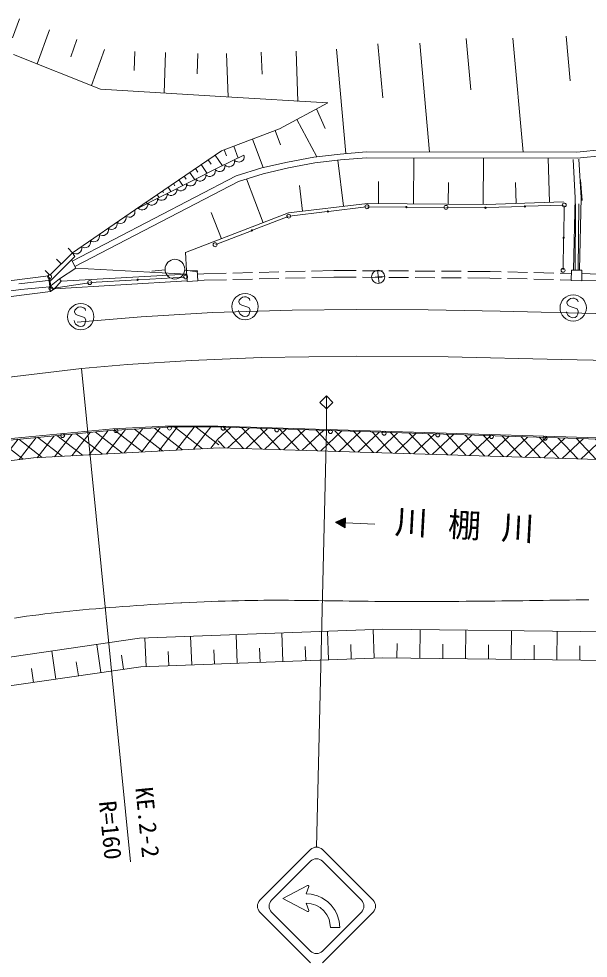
# Model space of a CAD drawing. Units: millimetres, scale not verified. Extents: x 40000 to 680000, y 20000 to 380000.
# Drawn here: x 218319 to 261635, y 265474 to 336917 of the extents above; entities that cross this region are included whole.
import ezdxf
from ezdxf.enums import TextEntityAlignment as Align

# ---------------------------------------------------------------- set-up
doc = ezdxf.new("R2010")
doc.units = ezdxf.units.MM
doc.header["$LTSCALE"] = 1000
doc.linetypes.add('CHAIN', pattern=[18.5, 12, -1.5, 3.5, -1.5])
for name, color, linetype, lineweight in [('M-BGD', 7, 'Continuous', 13), ('M-BMK', 2, 'CHAIN', 13), ('M-STR-HTXT', 7, 'Continuous', 13), ('M-STR-STRC', 7, 'Continuous', 13)]:
    doc.layers.add(name, color=color, linetype=linetype, lineweight=lineweight)
doc.styles.add('標準ベクトル', font='')
doc.styles.add('ＭＳ ゴシック', font='')
doc.styles.get('標準ベクトル').set_extended_font_data('標準ベクトル')
doc.styles.get('ＭＳ ゴシック').set_extended_font_data('MS Gothic')

msp = doc.modelspace()

# ---------------------------------------------------------------- hatches: boundary and pattern name
at = {"layer": 'M-BGD'}
h = msp.add_hatch(dxfattribs=at)
h.set_pattern_fill('USER', color=256, style=0, pattern_type=2)
h.set_pattern_definition([(52.188, (214874, 303820), (-790.03, 613.07), []), (142.188, (214874, 303820), (-613.07, -790.03), [])])
h.paths.add_polyline_path([(213791, 304399), (217364, 304849), (225281, 305615), (229642, 305846), (233278, 305877), (233585, 304288), (219435, 303524), (213960, 302854)])
h = msp.add_hatch(dxfattribs=at)
h.set_pattern_fill('USER', color=256, style=0, pattern_type=2)
h.set_pattern_definition([(43.1843, (234826, 304852), (-684.347, 729.156), []), (133.1843, (234826, 304852), (-729.156, -684.347), [])])
h.paths.add_polyline_path([(233278, 305877), (269258, 304736), (293244, 303954), (325228, 303023), (333213, 302657), (333392, 300961), (329099, 301293), (272080, 303088), (241834, 304040), (233585, 304288)])

# ---------------------------------------------------------------- linework, layer by layer
for p, q in [((218365, 336917), (217846, 335481)), ((220662, 336087), (219721, 333482)), ((222746, 335334), (222275, 334031)), ((252345, 335428), (252697, 331506)), ((255900, 335438), (256679, 326769)), ((259962, 335594), (260268, 332186)), ((224830, 334581), (223841, 331843)), ((227145, 334437), (227096, 332982)), ((229473, 334357), (229367, 331270)), ((236766, 334368), (236828, 332716)), ((239408, 334466), (239551, 330621)), ((242478, 334598), (243191, 326662)), ((245633, 335019), (246002, 330905)), ((248822, 335058), (249565, 326780)), ((224544, 331563), (217928, 334195)), ((231943, 334273), (231890, 332729)), ((234124, 334269), (234247, 330967)), ((234102, 330982), (224544, 331563)), ((241839, 330531), (234102, 330982)), ((238149, 328542), (241839, 330531)), ((240978, 330067), (241628, 328575)), ((239476, 329258), (241002, 326427)), ((233727, 326868), (238149, 328542)), ((237826, 328420), (238236, 327336)), ((234673, 327226), (235012, 326329)), ((236092, 327763), (236912, 325596)), ((227194, 322411), (233727, 326868)), ((233267, 326554), (233820, 325745)), ((235437, 326538), (233569, 325622)), ((233940, 326948), (234113, 326490)), ((240764, 326400), (242763, 326628)), ((242763, 326628), (244755, 326787)), ((244755, 326787), (260771, 326763)), ((260771, 326763), (262781, 326972)), ((260794, 326312), (262847, 326527)), ((232202, 325828), (232656, 325162)), ((232735, 326191), (232962, 325858)), ((236802, 325570), (238757, 326022)), ((238757, 326022), (240764, 326400)), ((238840, 325580), (240831, 325955)), ((240831, 325955), (242799, 326179)), ((243010, 322657), (242590, 326162)), ((242799, 326179), (244773, 326337)), ((244773, 326337), (260794, 326312)), ((248353, 322848), (248381, 326331)), ((253636, 322805), (253664, 326323)), ((258695, 322967), (258582, 326316)), ((260637, 323289), (260483, 326212)), ((261087, 323297), (260932, 326236)), ((227194, 322411), (233569, 325622)), ((231324, 325229), (231699, 324680)), ((231763, 325528), (231951, 325254)), ((234863, 324973), (236802, 325570)), ((235035, 324555), (236919, 325136)), ((236919, 325136), (238840, 325580)), ((222378, 318479), (234863, 324973)), ((222586, 318079), (235035, 324555)), ((230085, 324383), (230197, 324219)), ((230498, 324665), (230798, 324226)), ((230911, 324947), (231061, 324727)), ((236910, 321412), (235629, 324738)), ((245675, 322869), (245689, 324543)), ((250994, 322826), (251008, 324477)), ((256165, 322881), (256112, 324462)), ((261176, 323110), (261058, 324659)), ((229259, 323820), (229334, 323710)), ((229672, 324102), (229897, 323772)), ((239898, 322283), (239665, 324228)), ((228020, 322975), (228095, 322865)), ((228433, 323256), (228470, 323201)), ((228846, 323538), (228996, 323319)), ((253865, 322803), (259752, 323002)), ((260527, 317832), (260637, 323289)), ((260977, 317823), (261087, 323297)), ((222415, 319121), (227194, 322411)), ((238846, 322157), (244838, 322876)), ((241780, 322260), (238907, 321913)), ((244752, 322620), (241879, 322272)), ((244838, 322876), (253865, 322803)), ((247757, 322602), (244852, 322626)), ((250763, 322577), (247857, 322601)), ((253768, 322552), (250863, 322576)), ((256764, 322651), (253868, 322553)), ((259760, 322752), (256864, 322655)), ((259768, 320320), (259809, 322704)), ((260660, 322842), (260630, 317790)), ((260880, 317789), (260910, 322840)), ((231005, 319137), (238846, 322157)), ((233731, 320187), (232965, 322174)), ((238811, 321889), (236103, 320839)), ((236010, 320803), (233302, 319754)), ((259725, 317836), (259766, 320220)), ((222415, 319121), (222066, 319479)), ((222415, 319121), (220674, 317424)), ((220775, 317040), (222575, 318827)), ((222575, 318827), (222415, 319121)), ((231006, 319173), (231081, 317737)), ((221545, 318273), (221196, 318631)), ((221405, 317131), (222651, 317946)), ((222651, 317946), (222352, 318538)), ((231101, 317487), (222651, 317946)), ((217600, 317000), (220576, 317366)), ((220674, 317424), (220325, 317782)), ((220576, 317366), (220723, 316167)), ((220751, 316438), (220670, 317245)), ((221545, 316958), (231101, 317487)), ((230956, 317279), (227410, 317071)), ((229444, 317825), (228448, 317732)), ((230938, 317797), (231930, 317665)), ((231880, 317779), (231081, 317737)), ((231122, 316938), (231081, 317737)), ((231880, 317779), (231937, 316980)), ((231900, 317494), (232407, 317530)), ((232407, 317530), (234096, 317572)), ((234596, 317584), (236095, 317622)), ((236595, 317634), (238095, 317671)), ((238595, 317684), (240094, 317721)), ((238608, 317184), (240107, 317221)), ((240594, 317733), (242283, 317775)), ((240607, 317233), (242285, 317275)), ((242283, 317775), (243976, 317764)), ((242285, 317275), (243971, 317264)), ((244471, 317261), (245971, 317251)), ((244476, 317761), (245976, 317751)), ((246157, 317352), (245165, 317232)), ((245601, 317788), (245721, 316796)), ((246471, 317247), (247971, 317238)), ((246476, 317747), (247976, 317738)), ((248471, 317234), (249971, 317224)), ((248476, 317734), (249976, 317724)), ((250471, 317221), (251971, 317211)), ((250476, 317721), (251976, 317711)), ((252471, 317208), (254156, 317197)), ((252476, 317708), (254168, 317697)), ((254168, 317697), (255010, 317677)), ((255510, 317665), (257009, 317629)), ((257509, 317617), (259009, 317580)), ((259508, 317568), (260350, 317548)), ((260351, 317792), (260347, 317003)), ((261158, 317787), (260351, 317792)), ((261153, 316998), (261158, 317787)), ((262424, 317504), (261157, 317539)), ((218319, 316770), (220775, 317040)), ((220661, 316542), (221405, 317131)), ((223666, 316847), (220805, 316396)), ((231140, 316993), (221038, 316386)), ((221545, 316958), (221038, 316386)), ((221405, 317131), (221545, 316958)), ((227310, 317065), (223765, 316858)), ((231937, 316980), (231122, 316938)), ((231936, 316996), (232431, 317030)), ((232431, 317030), (234109, 317072)), ((234609, 317085), (236108, 317122)), ((236608, 317134), (238108, 317171)), ((255002, 317177), (254156, 317197)), ((257002, 317129), (255502, 317165)), ((259001, 317080), (257502, 317117)), ((260347, 317048), (259501, 317068)), ((260347, 317003), (261153, 316998)), ((262415, 317004), (261153, 317039)), ((220723, 316167), (217748, 315801)), ((221038, 316386), (220723, 316167)), ((233090, 314582), (227639, 314240)), ((239127, 314753), (233090, 314582)), ((243999, 314799), (239127, 314753)), ((249466, 314776), (243999, 314799)), ((254937, 314686), (249466, 314776)), ((265871, 314429), (254937, 314686)), ((227639, 314240), (222757, 313845)), ((225281, 305615), (229673, 305848)), ((225463, 305731), (229454, 305944)), ((229454, 305944), (233457, 305942)), ((229673, 305848), (233278, 305877)), ((233278, 305877), (269258, 304736)), ((233457, 305942), (269428, 304821)), ((217364, 304849), (225281, 305615)), ((217477, 304982), (225463, 305731)), ((233585, 304288), (219435, 303524)), ((233585, 304288), (241834, 304040)), ((241834, 304040), (329099, 301293)), ((219435, 303524), (213960, 302854)), ((242416, 298624), (243183, 298964)), ((242467, 298647), (243166, 298615)), ((242569, 298692), (243169, 298664)), ((242672, 298738), (243171, 298714)), ((242774, 298783), (243173, 298764)), ((242876, 298828), (243176, 298814)), ((242978, 298874), (243178, 298864)), ((243080, 298919), (243180, 298914)), ((243183, 298964), (243148, 298215)), ((243148, 298215), (242416, 298624)), ((242465, 298597), (243164, 298565)), ((242562, 298543), (243162, 298515)), ((242660, 298488), (243159, 298465)), ((242757, 298433), (243157, 298415)), ((242855, 298379), (243155, 298365)), ((242953, 298324), (243152, 298315)), ((243050, 298270), (243150, 298265)), ((245413, 298485), (243165, 298589)), ((225708, 292180), (226229, 292220)), ((226229, 292220), (226756, 292258)), ((226756, 292258), (227289, 292295)), ((227289, 292295), (227829, 292331)), ((227829, 292331), (228375, 292367)), ((228375, 292367), (228929, 292401)), ((228929, 292401), (229489, 292434)), ((229489, 292434), (230058, 292467)), ((230058, 292467), (230634, 292498)), ((230634, 292498), (230726, 292503)), ((230726, 292503), (231304, 292533)), ((231304, 292533), (231869, 292560)), ((231869, 292560), (232421, 292584)), ((232421, 292584), (232963, 292605)), ((232963, 292605), (233493, 292623)), ((233493, 292623), (234013, 292639)), ((234013, 292639), (234525, 292653)), ((234525, 292653), (235027, 292665)), ((235027, 292665), (235522, 292674)), ((235522, 292674), (236010, 292682)), ((236010, 292682), (236491, 292687)), ((236491, 292687), (236967, 292691)), ((236967, 292691), (237438, 292693)), ((237438, 292693), (237905, 292694)), ((237905, 292694), (238368, 292694)), ((238368, 292694), (238829, 292692)), ((238829, 292692), (239287, 292689)), ((239287, 292689), (239744, 292685)), ((239744, 292685), (240201, 292681)), ((240201, 292681), (240658, 292675)), ((240658, 292675), (241116, 292669)), ((241116, 292669), (241575, 292663)), ((241575, 292663), (242037, 292656)), ((242037, 292656), (242502, 292649)), ((242502, 292649), (242971, 292642)), ((242971, 292642), (243444, 292635)), ((243444, 292635), (243922, 292628)), ((243922, 292628), (244407, 292621)), ((244407, 292621), (244898, 292615)), ((244898, 292615), (245396, 292610)), ((245396, 292610), (245903, 292605)), ((245903, 292605), (246419, 292600)), ((246419, 292600), (246944, 292597)), ((246944, 292597), (247480, 292595)), ((247480, 292595), (248026, 292594)), ((248026, 292594), (248585, 292594)), ((248585, 292594), (249156, 292595)), ((249156, 292595), (249485, 292597)), ((249485, 292597), (250068, 292600)), ((250068, 292600), (250645, 292604)), ((250645, 292604), (251217, 292608)), ((251217, 292608), (251783, 292612)), ((251783, 292612), (252344, 292617)), ((252344, 292617), (252899, 292622)), ((252899, 292622), (253450, 292627)), ((253450, 292627), (253996, 292633)), ((253996, 292633), (254537, 292638)), ((254537, 292638), (255073, 292644)), ((255073, 292644), (255605, 292651)), ((255605, 292651), (256133, 292657)), ((256133, 292657), (256656, 292664)), ((256656, 292664), (257175, 292671)), ((257175, 292671), (257690, 292678)), ((257690, 292678), (258202, 292685)), ((258202, 292685), (258709, 292692)), ((258709, 292692), (259213, 292700)), ((259213, 292700), (259714, 292707)), ((259714, 292707), (260211, 292715)), ((260211, 292715), (260706, 292723)), ((260706, 292723), (261197, 292731)), ((261197, 292731), (261685, 292739)), ((218914, 291474), (219376, 291535)), ((219376, 291535), (219840, 291595)), ((219840, 291595), (220308, 291653)), ((220308, 291653), (220778, 291708)), ((220778, 291708), (221252, 291762)), ((221252, 291762), (221729, 291815)), ((221729, 291815), (222211, 291866)), ((222211, 291866), (222696, 291915)), ((222696, 291915), (223186, 291963)), ((223186, 291963), (223680, 292009)), ((223680, 292009), (224179, 292054)), ((224179, 292054), (224683, 292097)), ((224683, 292097), (225193, 292139)), ((225193, 292139), (225708, 292180)), ((217997, 291346), (218454, 291411)), ((218454, 291411), (218914, 291474)), ((227512, 289804), (246016, 290496)), ((234940, 287910), (234859, 290078)), ((238410, 288040), (238329, 290208)), ((241880, 288169), (241799, 290338)), ((245350, 288299), (245269, 290468)), ((246016, 290496), (299713, 289844)), ((248826, 288289), (248853, 290461)), ((252303, 288246), (252329, 290419)), ((255779, 288204), (255805, 290377)), ((259256, 288162), (259282, 290335)), ((212289, 287587), (227512, 289804)), ((228000, 287650), (227919, 289819)), ((231470, 287780), (231389, 289949)), ((247088, 288310), (247101, 289396)), ((250564, 288268), (250578, 289354)), ((221143, 286696), (220832, 288831)), ((224560, 287193), (224249, 289329)), ((229735, 287715), (229694, 288799)), ((233205, 287845), (233164, 288929)), ((236675, 287975), (236634, 289059)), ((240145, 288104), (240104, 289189)), ((243615, 288234), (243574, 289319)), ((254041, 288225), (254054, 289312)), ((257517, 288183), (257531, 289269)), ((260994, 288141), (261007, 289227)), ((222852, 286945), (222696, 288012)), ((226278, 287443), (226122, 288517)), ((227593, 287635), (245990, 288323)), ((245990, 288323), (299924, 287668)), ((212600, 285452), (227593, 287635)), ((219435, 286447), (219280, 287515))]:
    msp.add_line(p, q, dxfattribs=at)
for centre, radius in [((241830, 322266), 50), ((244802, 322626), 150), ((247807, 322601), 50), ((250813, 322577), 150), ((253818, 322552), 50), ((256814, 322653), 50), ((259810, 322754), 150), ((238857, 321907), 150), ((236056, 320821), 50), ((259767, 320270), 50), ((233255, 319735), 150), ((230192, 317874), 750), ((259724, 317786), 150), ((220665, 317295), 150), ((231005, 317281), 150), ((245661, 317292), 500), ((220756, 316388), 150), ((223715, 316855), 150), ((227360, 317068), 50), ((229783, 305794), 150), ((233862, 305779), 150), ((237945, 305652), 150), ((221650, 305223), 150), ((225711, 305594), 150), ((242028, 305525), 150), ((246110, 305398), 150), ((250193, 305270), 150), ((254275, 305143), 150), ((258358, 305016), 150)]:
    msp.add_circle(centre, radius, dxfattribs=at)
for centre, radius, start, end in [((235050, 326450), 430, 223.96796, 8.74086), ((233581, 325722), 430, 223.96796, 8.74086), ((234315, 326086), 430, 223.96796, 8.74086), ((232846, 325358), 430, 223.96796, 8.74086), ((231376, 324630), 430, 223.96796, 8.74086), ((232111, 324994), 430, 223.96796, 8.74086), ((229907, 323902), 430, 223.96796, 8.74086), ((230642, 324266), 430, 223.96796, 8.74086), ((228437, 323174), 430, 223.96796, 8.74086), ((229172, 323538), 430, 223.96796, 8.74086), ((226729, 322253), 430, 232.19121, 16.96411), ((227703, 322810), 430, 223.96796, 8.74086), ((226054, 321787), 430, 232.19121, 16.96411), ((224704, 320857), 430, 232.19121, 16.96411), ((225379, 321322), 430, 232.19121, 16.96411), ((224029, 320391), 430, 232.19121, 16.96411), ((222678, 319461), 430, 232.19121, 16.96411), ((223354, 319926), 430, 232.19121, 16.96411), ((232892, 182582), 134517, 95.21681, 102.7356)]:
    msp.add_arc(centre, radius, start, end, dxfattribs=at)
at = {"layer": 'M-BMK'}
for p, q in [((226578, 310626), (231433, 310939)), ((231433, 310939), (236765, 311149)), ((236765, 311149), (244012, 311250)), ((244012, 311250), (250992, 311199)), ((250992, 311199), (259580, 311016)), ((259580, 311016), (265973, 310847)), ((216534, 309534), (223102, 310320)), ((223102, 310320), (226578, 310626))]:
    msp.add_line(p, q, dxfattribs=at)
at = {"layer": 'M-STR-HTXT'}
msp.add_line((223101, 310320), (226807, 272811), dxfattribs=at)
at = {"layer": 'M-STR-STRC'}
for p, q in [((235076, 315514), (235060, 315400)), ((235060, 315400), (235146, 315218)), ((235204, 315653), (235076, 315514)), ((235146, 315218), (235297, 315145)), ((235335, 315746), (235204, 315653)), ((235297, 315145), (235829, 314957)), ((235501, 315779), (235335, 315746)), ((235617, 315763), (235501, 315779)), ((235761, 315691), (235617, 315763)), ((235871, 315616), (235761, 315691)), ((235906, 315505), (235871, 315616)), ((260034, 315413), (260018, 315299)), ((260018, 315299), (260104, 315117)), ((260162, 315551), (260034, 315413)), ((260104, 315117), (260255, 315044)), ((260293, 315645), (260162, 315551)), ((260459, 315678), (260293, 315645)), ((260575, 315662), (260459, 315678)), ((260719, 315590), (260575, 315662)), ((260829, 315515), (260719, 315590)), ((260863, 315404), (260829, 315515)), ((222573, 314747), (222557, 314634)), ((222557, 314634), (222643, 314452)), ((222701, 314886), (222573, 314747)), ((222643, 314452), (222794, 314378)), ((222832, 314979), (222701, 314886)), ((222794, 314378), (223326, 314191)), ((222998, 315013), (222832, 314979)), ((223114, 314997), (222998, 315013)), ((223258, 314924), (223114, 314997)), ((223368, 314850), (223258, 314924)), ((223403, 314739), (223368, 314850)), ((235063, 314625), (235024, 314735)), ((235147, 314448), (235063, 314625)), ((235251, 314374), (235147, 314448)), ((235397, 314300), (235251, 314374)), ((235809, 314408), (235685, 314312)), ((235880, 314557), (235809, 314408)), ((235829, 314957), (235910, 314784)), ((235910, 314784), (235880, 314557)), ((260021, 314524), (259982, 314634)), ((260105, 314347), (260021, 314524)), ((260255, 315044), (260787, 314856)), ((260838, 314456), (260767, 314307)), ((260787, 314856), (260867, 314683)), ((260867, 314683), (260838, 314456)), ((222560, 313859), (222521, 313969)), ((222644, 313682), (222560, 313859)), ((222748, 313608), (222644, 313682)), ((223306, 313641), (223182, 313545)), ((223377, 313791), (223306, 313641)), ((223326, 314191), (223407, 314018)), ((223407, 314018), (223377, 313791)), ((235517, 314283), (235397, 314300)), ((235685, 314312), (235517, 314283)), ((260208, 314273), (260105, 314347)), ((260355, 314198), (260208, 314273)), ((260475, 314182), (260355, 314198)), ((260643, 314211), (260475, 314182)), ((260767, 314307), (260643, 314211)), ((222894, 313533), (222748, 313608)), ((223014, 313516), (222894, 313533)), ((223182, 313545), (223014, 313516)), ((241722, 308232), (241227, 307737)), ((241722, 305732), (241722, 308232)), ((242217, 307737), (241722, 308232)), ((241227, 307737), (241722, 307242)), ((241722, 307242), (242217, 307737)), ((241722, 305732), (240957, 273925)), ((240521, 273740), (236656, 269876)), ((241412, 273740), (245276, 269876)), ((237547, 269876), (240521, 272849)), ((241412, 272849), (244385, 269876)), ((240293, 270994), (238411, 270011)), ((240175, 270364), (240382, 270916)), ((240175, 270364), (240551, 270336)), ((240551, 270336), (241039, 270214)), ((241039, 270214), (241384, 270060)), ((241384, 270060), (241802, 269780)), ((240293, 269029), (238411, 270011)), ((240175, 269659), (240550, 269620)), ((240175, 269659), (240382, 269107)), ((240550, 269620), (240910, 269507)), ((240910, 269507), (241239, 269323)), ((241802, 269780), (242075, 269519)), ((242075, 269519), (242374, 269114)), ((236656, 268985), (240521, 265120)), ((237547, 268985), (240521, 266011)), ((241239, 269323), (241525, 269076)), ((245276, 268985), (241412, 265120)), ((241412, 266011), (244385, 268985)), ((241525, 269076), (241754, 268776)), ((241754, 268776), (241918, 268436)), ((242374, 269114), (242542, 268777)), ((242542, 268777), (242687, 268295)), ((241918, 268436), (242028, 267806)), ((242687, 268295), (242734, 267806)), ((242734, 267806), (242028, 267806))]:
    msp.add_line(p, q, dxfattribs=at)
for centre in [(235534, 315028), (260492, 314927), (223031, 314262)]:
    msp.add_circle(centre, 1000, dxfattribs=at)
for centre, radius, start, end in [((240966, 273295), 630, 45, 135), ((240966, 272404), 630, 44.99985, 135), ((240323, 270938), 63, 339.44397, 117.55283), ((237102, 269430), 630, 135, 225), ((237993, 269430), 630, 135, 225.00005), ((243940, 269430), 630, 315.00011, 44.99984), ((244831, 269430), 630, 315, 45), ((240323, 269085), 63, 242.44719, 20.55605), ((240966, 266457), 630, 225.00005, 315.00011)]:
    msp.add_arc(centre, radius, start, end, dxfattribs=at)

# ---------------------------------------------------------------- texts
at = {"layer": 'M-BGD', "style": '標準ベクトル'}
for s, p in [('川', (246980, 299610)), ('棚', (251028, 299395)), ('川', (255077, 299180))]:
    msp.add_text(s, height=1833, rotation=356.955, dxfattribs=at).set_placement(p, align=Align.TOP_LEFT)
at = {"layer": 'M-STR-HTXT', "style": 'ＭＳ ゴシック'}
for s, p in [('KE.2-2', (228501, 278563)), ('R=160', (225724, 277510))]:
    msp.add_text(s, height=1320, rotation=275.642, dxfattribs=at).set_placement(p, align=Align.TOP_LEFT)

doc.saveas('drawing.dxf')
